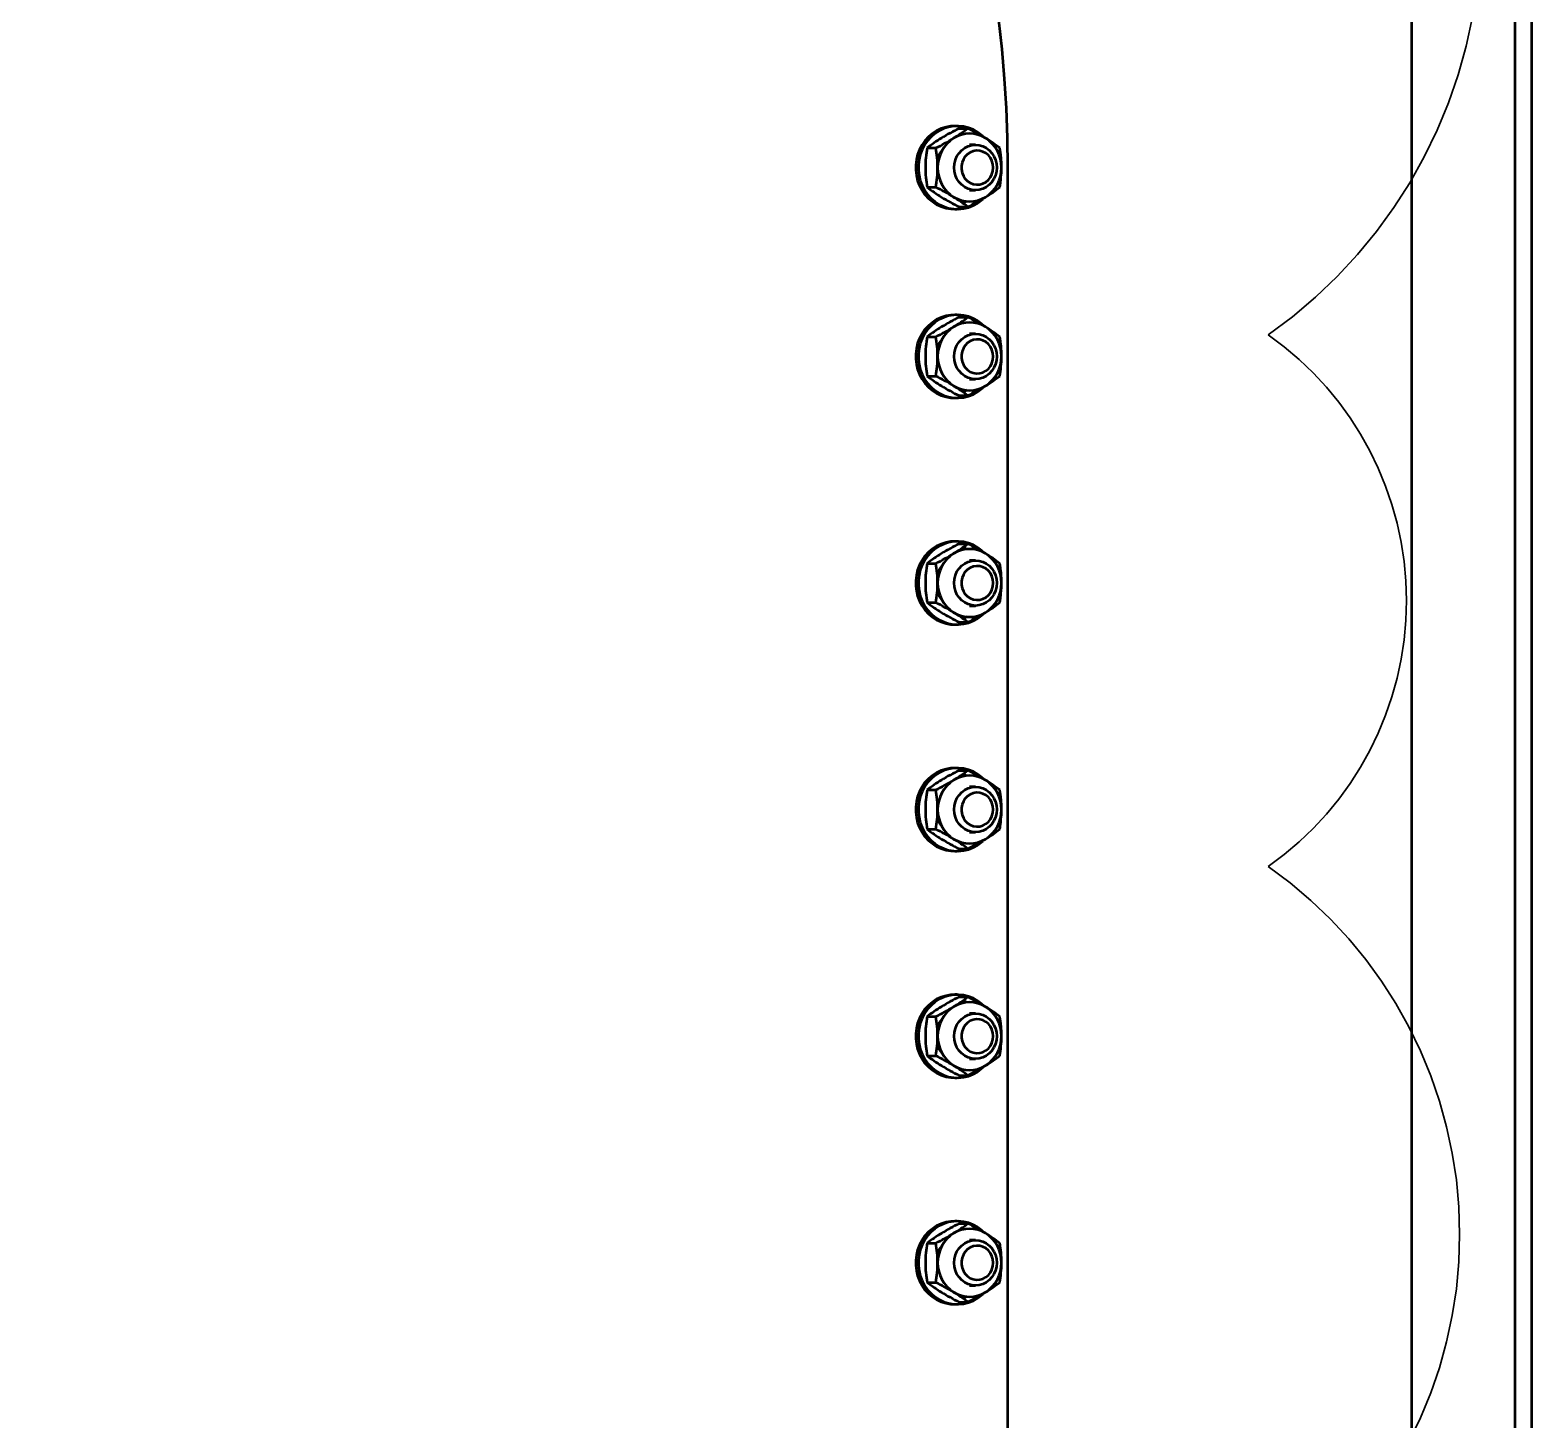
# Model space of a CAD drawing. Header units: inches. Extents: x 0 to 1408, y 0 to 1088.
# Drawn here: x 908.93 to 940.25, y 710.13 to 739.11 of the extents above; entities that cross this region are included whole.
import ezdxf

# ---------------------------------------------------------------- set-up
doc = ezdxf.new("R2010")
doc.units = ezdxf.units.IN
doc.header["$LTSCALE"] = 32
doc.header["$MEASUREMENT"] = 0
doc.linetypes.add('CENTER2', pattern=[1.125, 0.75, -0.125, 0.125, -0.125])
doc.layers.add('AM_0', color=7, linetype='Continuous', lineweight=50)
doc.layers.add('AM_6', color=140, linetype='Continuous', lineweight=35)

# ---------------------------------------------------------------- blocks, each defined once
blk = doc.blocks.new('A$C7c43e2e8')
at = {"layer": 'AM_0'}
for p, q in [((-9.483, 58.614), (-9.537, 58.614)), ((-9.446, 58.566), (-9.265, 58.566)), ((-10.112, 58.157), (-9.931, 58.157)), ((-9.106, 58.22), (-9.227, 58.22)), ((-8.427, 26.252), (-8.427, 57.748)), ((-10.112, 57.339), (-9.931, 57.339)), ((-9.227, 57.276), (-9.106, 57.276)), ((-9.537, 56.882), (-9.483, 56.882)), ((-9.446, 56.93), (-9.265, 56.93)), ((-9.483, 54.677), (-9.537, 54.677)), ((-9.446, 54.629), (-9.265, 54.629)), ((-10.112, 54.22), (-9.931, 54.22)), ((-9.106, 54.283), (-9.227, 54.283)), ((-10.112, 53.402), (-9.931, 53.402)), ((-9.227, 53.339), (-9.106, 53.339)), ((-9.537, 52.945), (-9.483, 52.945)), ((-9.446, 52.993), (-9.265, 52.993)), ((-9.483, 49.953), (-9.537, 49.953)), ((-9.446, 49.905), (-9.265, 49.905)), ((-10.112, 49.496), (-9.931, 49.496)), ((-9.106, 49.559), (-9.227, 49.559)), ((-10.112, 48.677), (-9.931, 48.677)), ((-9.227, 48.614), (-9.106, 48.614)), ((-9.446, 48.268), (-9.265, 48.268)), ((-9.537, 48.22), (-9.483, 48.22)), ((-9.483, 45.228), (-9.537, 45.228)), ((-9.446, 45.18), (-9.265, 45.18)), ((-9.106, 44.835), (-9.227, 44.835)), ((-10.112, 44.771), (-9.931, 44.771)), ((-10.112, 43.953), (-9.931, 43.953)), ((-9.227, 43.89), (-9.106, 43.89)), ((-9.446, 43.544), (-9.265, 43.544)), ((-9.537, 43.496), (-9.483, 43.496)), ((-9.483, 40.504), (-9.537, 40.504)), ((-9.446, 40.456), (-9.265, 40.456)), ((-9.106, 40.11), (-9.227, 40.11)), ((-10.112, 40.047), (-9.931, 40.047)), ((-10.112, 39.229), (-9.931, 39.229)), ((-9.227, 39.165), (-9.106, 39.165)), ((-9.537, 38.772), (-9.483, 38.772)), ((-9.446, 38.82), (-9.265, 38.82)), ((-9.483, 35.78), (-9.537, 35.78)), ((-9.446, 35.732), (-9.265, 35.732)), ((-10.112, 35.323), (-9.931, 35.323)), ((-9.106, 35.386), (-9.227, 35.386)), ((-10.112, 34.504), (-9.931, 34.504)), ((-9.227, 34.441), (-9.106, 34.441)), ((-9.537, 34.047), (-9.483, 34.047)), ((-9.446, 34.095), (-9.265, 34.095))]:
    blk.add_line(p, q, dxfattribs=at)
at = {"layer": 'AM_0', "flags": 128}
for points in [[(-8.427, 57.748), (-8.435, 58.366), (-8.458, 58.984), (-8.496, 59.601), (-8.549, 60.217), (-8.617, 60.831)], [(-9.537, 58.614), (-9.615, 58.61), (-9.718, 58.592), (-9.818, 58.561), (-9.914, 58.516), (-10.003, 58.458), (-10.084, 58.389), (-10.157, 58.309), (-10.219, 58.221), (-10.27, 58.124), (-10.31, 58.021), (-10.336, 57.914), (-10.349, 57.804), (-10.349, 57.693), (-10.336, 57.582), (-10.31, 57.475), (-10.27, 57.372), (-10.219, 57.276), (-10.157, 57.187), (-10.084, 57.107), (-10.003, 57.038), (-9.914, 56.98), (-9.818, 56.935), (-9.718, 56.904), (-9.615, 56.886), (-9.537, 56.882)], [(-8.95, 58.402), (-8.976, 58.425), (-9.061, 58.489), (-9.154, 58.54), (-9.252, 58.578), (-9.353, 58.603), (-9.457, 58.614), (-9.561, 58.61), (-9.664, 58.592), (-9.764, 58.561), (-9.86, 58.516), (-9.949, 58.458), (-10.03, 58.389), (-10.103, 58.309), (-10.165, 58.221), (-10.216, 58.124), (-10.256, 58.021), (-10.282, 57.914), (-10.295, 57.804), (-10.295, 57.693), (-10.282, 57.582), (-10.256, 57.475), (-10.216, 57.372), (-10.165, 57.276), (-10.103, 57.187), (-10.03, 57.107), (-9.949, 57.038), (-9.86, 56.98), (-9.764, 56.935), (-9.664, 56.904), (-9.561, 56.886), (-9.457, 56.882), (-9.353, 56.893), (-9.252, 56.918), (-9.154, 56.956), (-9.061, 57.007), (-8.976, 57.071), (-8.951, 57.093)], [(-8.662, 57.748), (-8.669, 57.666), (-8.689, 57.586), (-8.722, 57.512), (-8.766, 57.444), (-8.821, 57.386), (-8.884, 57.339), (-8.954, 57.304), (-9.029, 57.283), (-9.106, 57.276), (-9.183, 57.283), (-9.258, 57.304), (-9.328, 57.339), (-9.391, 57.386), (-9.446, 57.444), (-9.49, 57.512), (-9.523, 57.586), (-9.543, 57.666), (-9.55, 57.748), (-9.543, 57.83), (-9.523, 57.91), (-9.49, 57.984), (-9.446, 58.052), (-9.391, 58.11), (-9.328, 58.157), (-9.258, 58.192), (-9.183, 58.213), (-9.106, 58.22), (-9.029, 58.213), (-8.954, 58.192), (-8.884, 58.157), (-8.821, 58.11), (-8.766, 58.052), (-8.722, 57.984), (-8.689, 57.91), (-8.669, 57.83), (-8.662, 57.748)], [(-8.733, 57.748), (-8.739, 57.819), (-8.76, 57.888), (-8.792, 57.95), (-8.836, 58.005), (-8.889, 58.049), (-8.95, 58.08), (-9.015, 58.098), (-9.082, 58.102), (-9.149, 58.091), (-9.212, 58.066), (-9.269, 58.028), (-9.318, 57.979), (-9.357, 57.92), (-9.383, 57.854), (-9.397, 57.784), (-9.397, 57.712), (-9.383, 57.642), (-9.357, 57.576), (-9.318, 57.517), (-9.269, 57.468), (-9.212, 57.43), (-9.149, 57.405), (-9.082, 57.394), (-9.015, 57.398), (-8.95, 57.416), (-8.889, 57.447), (-8.836, 57.491), (-8.792, 57.546), (-8.76, 57.608), (-8.739, 57.677), (-8.733, 57.748)], [(-9.285, 57.046), (-9.313, 57.028), (-9.355, 56.997)], [(-9.537, 54.677), (-9.615, 54.673), (-9.718, 54.655), (-9.818, 54.624), (-9.914, 54.579), (-10.003, 54.521), (-10.084, 54.452), (-10.157, 54.372), (-10.219, 54.284), (-10.27, 54.187), (-10.31, 54.084), (-10.336, 53.977), (-10.349, 53.867), (-10.349, 53.756), (-10.336, 53.645), (-10.31, 53.538), (-10.27, 53.435), (-10.219, 53.339), (-10.157, 53.25), (-10.084, 53.17), (-10.003, 53.101), (-9.914, 53.043), (-9.818, 52.998), (-9.718, 52.967), (-9.615, 52.949), (-9.537, 52.945)], [(-8.95, 54.465), (-8.976, 54.488), (-9.061, 54.552), (-9.154, 54.603), (-9.252, 54.641), (-9.353, 54.666), (-9.457, 54.677), (-9.561, 54.673), (-9.664, 54.655), (-9.764, 54.624), (-9.86, 54.579), (-9.949, 54.521), (-10.03, 54.452), (-10.103, 54.372), (-10.165, 54.284), (-10.216, 54.187), (-10.256, 54.084), (-10.282, 53.977), (-10.295, 53.867), (-10.295, 53.756), (-10.282, 53.645), (-10.256, 53.538), (-10.216, 53.435), (-10.165, 53.339), (-10.103, 53.25), (-10.03, 53.17), (-9.949, 53.101), (-9.86, 53.043), (-9.764, 52.998), (-9.664, 52.967), (-9.561, 52.949), (-9.457, 52.945), (-9.353, 52.956), (-9.252, 52.981), (-9.154, 53.019), (-9.061, 53.07), (-8.976, 53.134), (-8.951, 53.156)], [(-8.662, 53.811), (-8.669, 53.729), (-8.689, 53.649), (-8.722, 53.575), (-8.766, 53.507), (-8.821, 53.449), (-8.884, 53.402), (-8.954, 53.367), (-9.029, 53.346), (-9.106, 53.339), (-9.183, 53.346), (-9.258, 53.367), (-9.328, 53.402), (-9.391, 53.449), (-9.446, 53.507), (-9.49, 53.575), (-9.523, 53.649), (-9.543, 53.729), (-9.55, 53.811), (-9.543, 53.893), (-9.523, 53.973), (-9.49, 54.047), (-9.446, 54.115), (-9.391, 54.173), (-9.328, 54.22), (-9.258, 54.255), (-9.183, 54.276), (-9.106, 54.283), (-9.029, 54.276), (-8.954, 54.255), (-8.884, 54.22), (-8.821, 54.173), (-8.766, 54.115), (-8.722, 54.047), (-8.689, 53.973), (-8.669, 53.893), (-8.662, 53.811)], [(-8.733, 53.811), (-8.739, 53.882), (-8.76, 53.951), (-8.792, 54.013), (-8.836, 54.068), (-8.889, 54.112), (-8.95, 54.143), (-9.015, 54.161), (-9.082, 54.165), (-9.149, 54.154), (-9.212, 54.129), (-9.269, 54.091), (-9.318, 54.042), (-9.357, 53.983), (-9.383, 53.917), (-9.397, 53.847), (-9.397, 53.775), (-9.383, 53.705), (-9.357, 53.639), (-9.318, 53.58), (-9.269, 53.531), (-9.212, 53.493), (-9.149, 53.468), (-9.082, 53.457), (-9.015, 53.461), (-8.95, 53.479), (-8.889, 53.51), (-8.836, 53.554), (-8.792, 53.609), (-8.76, 53.671), (-8.739, 53.74), (-8.733, 53.811)], [(-9.285, 53.109), (-9.313, 53.091), (-9.355, 53.06)], [(-9.537, 49.953), (-9.615, 49.949), (-9.718, 49.931), (-9.818, 49.899), (-9.914, 49.855), (-10.003, 49.797), (-10.084, 49.728), (-10.157, 49.648), (-10.219, 49.559), (-10.27, 49.462), (-10.31, 49.36), (-10.336, 49.252), (-10.349, 49.142), (-10.349, 49.031), (-10.336, 48.921), (-10.31, 48.814), (-10.27, 48.711), (-10.219, 48.614), (-10.157, 48.525), (-10.084, 48.445), (-10.003, 48.376), (-9.914, 48.319), (-9.818, 48.274), (-9.718, 48.242), (-9.615, 48.224), (-9.537, 48.22)], [(-8.928, 49.719), (-8.976, 49.764), (-9.061, 49.827), (-9.154, 49.879), (-9.252, 49.917), (-9.353, 49.942), (-9.457, 49.952), (-9.561, 49.949), (-9.664, 49.931), (-9.764, 49.899), (-9.86, 49.855), (-9.949, 49.797), (-10.03, 49.728), (-10.103, 49.648), (-10.165, 49.559), (-10.216, 49.462), (-10.256, 49.36), (-10.282, 49.252), (-10.295, 49.142), (-10.295, 49.031), (-10.282, 48.921), (-10.256, 48.814), (-10.216, 48.711), (-10.165, 48.614), (-10.103, 48.525), (-10.03, 48.445), (-9.949, 48.376), (-9.86, 48.319), (-9.764, 48.274), (-9.664, 48.242), (-9.561, 48.224), (-9.457, 48.221), (-9.353, 48.232), (-9.252, 48.256), (-9.154, 48.295), (-9.061, 48.346), (-8.976, 48.409), (-8.951, 48.432)], [(-9.282, 49.786), (-9.313, 49.807), (-9.355, 49.838)], [(-8.662, 49.087), (-8.669, 49.005), (-8.689, 48.925), (-8.722, 48.85), (-8.766, 48.783), (-8.821, 48.725), (-8.884, 48.677), (-8.954, 48.643), (-9.029, 48.621), (-9.106, 48.614), (-9.183, 48.621), (-9.258, 48.643), (-9.328, 48.677), (-9.391, 48.725), (-9.446, 48.783), (-9.49, 48.85), (-9.523, 48.925), (-9.543, 49.005), (-9.55, 49.087), (-9.543, 49.169), (-9.523, 49.248), (-9.49, 49.323), (-9.446, 49.39), (-9.391, 49.449), (-9.328, 49.496), (-9.258, 49.531), (-9.183, 49.552), (-9.106, 49.559), (-9.029, 49.552), (-8.954, 49.531), (-8.884, 49.496), (-8.821, 49.449), (-8.766, 49.39), (-8.722, 49.323), (-8.689, 49.248), (-8.669, 49.169), (-8.662, 49.087)], [(-8.733, 49.087), (-8.739, 49.158), (-8.76, 49.226), (-8.792, 49.289), (-8.836, 49.343), (-8.889, 49.387), (-8.95, 49.419), (-9.015, 49.437), (-9.082, 49.44), (-9.149, 49.43), (-9.212, 49.405), (-9.269, 49.367), (-9.318, 49.317), (-9.357, 49.259), (-9.383, 49.193), (-9.397, 49.122), (-9.397, 49.051), (-9.383, 48.981), (-9.357, 48.915), (-9.318, 48.856), (-9.269, 48.806), (-9.212, 48.768), (-9.149, 48.744), (-9.082, 48.733), (-9.015, 48.736), (-8.95, 48.754), (-8.889, 48.786), (-8.836, 48.83), (-8.792, 48.884), (-8.76, 48.947), (-8.739, 49.015), (-8.733, 49.087)], [(-9.285, 48.385), (-9.313, 48.367), (-9.355, 48.335)], [(-9.537, 45.228), (-9.615, 45.224), (-9.718, 45.207), (-9.818, 45.175), (-9.914, 45.13), (-10.003, 45.073), (-10.084, 45.003), (-10.157, 44.924), (-10.219, 44.835), (-10.27, 44.738), (-10.31, 44.635), (-10.336, 44.528), (-10.349, 44.418), (-10.349, 44.307), (-10.336, 44.197), (-10.31, 44.089), (-10.27, 43.986), (-10.219, 43.89), (-10.157, 43.801), (-10.084, 43.721), (-10.003, 43.652), (-9.914, 43.594), (-9.818, 43.549), (-9.718, 43.518), (-9.615, 43.5), (-9.537, 43.496)], [(-8.928, 44.995), (-8.976, 45.039), (-9.061, 45.103), (-9.154, 45.154), (-9.252, 45.193), (-9.353, 45.217), (-9.457, 45.228), (-9.561, 45.224), (-9.664, 45.207), (-9.764, 45.175), (-9.86, 45.13), (-9.949, 45.073), (-10.03, 45.003), (-10.103, 44.924), (-10.165, 44.835), (-10.216, 44.738), (-10.256, 44.635), (-10.282, 44.528), (-10.295, 44.418), (-10.295, 44.307), (-10.282, 44.197), (-10.256, 44.089), (-10.216, 43.986), (-10.165, 43.89), (-10.103, 43.801), (-10.03, 43.721), (-9.949, 43.652), (-9.86, 43.594), (-9.764, 43.549), (-9.664, 43.518), (-9.561, 43.5), (-9.457, 43.497), (-9.353, 43.507), (-9.252, 43.532), (-9.154, 43.57), (-9.061, 43.622), (-8.976, 43.685), (-8.951, 43.707)], [(-9.282, 45.062), (-9.313, 45.082), (-9.355, 45.113)], [(-8.662, 44.362), (-8.669, 44.28), (-8.689, 44.201), (-8.722, 44.126), (-8.766, 44.059), (-8.821, 44), (-8.884, 43.953), (-8.954, 43.918), (-9.029, 43.897), (-9.106, 43.89), (-9.183, 43.897), (-9.258, 43.918), (-9.328, 43.953), (-9.391, 44), (-9.446, 44.059), (-9.49, 44.126), (-9.523, 44.201), (-9.543, 44.28), (-9.55, 44.362), (-9.543, 44.444), (-9.523, 44.524), (-9.49, 44.598), (-9.446, 44.666), (-9.391, 44.724), (-9.328, 44.771), (-9.258, 44.806), (-9.183, 44.827), (-9.106, 44.835), (-9.029, 44.827), (-8.954, 44.806), (-8.884, 44.771), (-8.821, 44.724), (-8.766, 44.666), (-8.722, 44.598), (-8.689, 44.524), (-8.669, 44.444), (-8.662, 44.362)], [(-8.733, 44.362), (-8.739, 44.434), (-8.76, 44.502), (-8.792, 44.565), (-8.836, 44.619), (-8.889, 44.663), (-8.95, 44.694), (-9.015, 44.712), (-9.082, 44.716), (-9.149, 44.705), (-9.212, 44.68), (-9.269, 44.642), (-9.318, 44.593), (-9.357, 44.534), (-9.383, 44.468), (-9.397, 44.398), (-9.397, 44.326), (-9.383, 44.256), (-9.357, 44.19), (-9.318, 44.131), (-9.269, 44.082), (-9.212, 44.044), (-9.149, 44.019), (-9.082, 44.008), (-9.015, 44.012), (-8.95, 44.03), (-8.889, 44.062), (-8.836, 44.105), (-8.792, 44.16), (-8.76, 44.222), (-8.739, 44.291), (-8.733, 44.362)], [(-9.537, 40.504), (-9.615, 40.5), (-9.718, 40.482), (-9.818, 40.451), (-9.914, 40.406), (-10.003, 40.348), (-10.084, 40.279), (-10.157, 40.199), (-10.219, 40.11), (-10.27, 40.014), (-10.31, 39.911), (-10.336, 39.803), (-10.349, 39.693), (-10.349, 39.582), (-10.336, 39.472), (-10.31, 39.365), (-10.27, 39.262), (-10.219, 39.165), (-10.157, 39.076), (-10.084, 38.997), (-10.003, 38.927), (-9.914, 38.87), (-9.818, 38.825), (-9.718, 38.793), (-9.615, 38.776), (-9.537, 38.772)], [(-8.928, 40.271), (-8.976, 40.315), (-9.061, 40.378), (-9.154, 40.43), (-9.252, 40.468), (-9.353, 40.493), (-9.457, 40.503), (-9.561, 40.5), (-9.664, 40.482), (-9.764, 40.451), (-9.86, 40.406), (-9.949, 40.348), (-10.03, 40.279), (-10.103, 40.199), (-10.165, 40.11), (-10.216, 40.014), (-10.256, 39.911), (-10.282, 39.803), (-10.295, 39.693), (-10.295, 39.582), (-10.282, 39.472), (-10.256, 39.365), (-10.216, 39.262), (-10.165, 39.165), (-10.103, 39.076), (-10.03, 38.997), (-9.949, 38.927), (-9.86, 38.87), (-9.764, 38.825), (-9.664, 38.793), (-9.561, 38.776), (-9.457, 38.772), (-9.353, 38.783), (-9.252, 38.807), (-9.154, 38.846), (-9.061, 38.897), (-8.976, 38.961), (-8.951, 38.983)], [(-8.662, 39.638), (-8.669, 39.556), (-8.689, 39.476), (-8.722, 39.402), (-8.766, 39.334), (-8.821, 39.276), (-8.884, 39.229), (-8.954, 39.194), (-9.029, 39.173), (-9.106, 39.165), (-9.183, 39.173), (-9.258, 39.194), (-9.328, 39.229), (-9.391, 39.276), (-9.446, 39.334), (-9.49, 39.402), (-9.523, 39.476), (-9.543, 39.556), (-9.55, 39.638), (-9.543, 39.72), (-9.523, 39.799), (-9.49, 39.874), (-9.446, 39.941), (-9.391, 40), (-9.328, 40.047), (-9.258, 40.082), (-9.183, 40.103), (-9.106, 40.11), (-9.029, 40.103), (-8.954, 40.082), (-8.884, 40.047), (-8.821, 40), (-8.766, 39.941), (-8.722, 39.874), (-8.689, 39.799), (-8.669, 39.72), (-8.662, 39.638)], [(-9.282, 40.337), (-9.313, 40.358), (-9.355, 40.389)], [(-8.733, 39.638), (-8.739, 39.709), (-8.76, 39.778), (-8.792, 39.84), (-8.836, 39.895), (-8.889, 39.938), (-8.95, 39.97), (-9.015, 39.988), (-9.082, 39.992), (-9.149, 39.981), (-9.212, 39.956), (-9.269, 39.918), (-9.318, 39.869), (-9.357, 39.81), (-9.383, 39.744), (-9.397, 39.674), (-9.397, 39.602), (-9.383, 39.532), (-9.357, 39.466), (-9.318, 39.407), (-9.269, 39.358), (-9.212, 39.32), (-9.149, 39.295), (-9.082, 39.284), (-9.015, 39.288), (-8.95, 39.306), (-8.889, 39.337), (-8.836, 39.381), (-8.792, 39.435), (-8.76, 39.498), (-8.739, 39.566), (-8.733, 39.638)], [(-9.537, 35.78), (-9.615, 35.776), (-9.718, 35.758), (-9.818, 35.726), (-9.914, 35.681), (-10.003, 35.624), (-10.084, 35.555), (-10.157, 35.475), (-10.219, 35.386), (-10.27, 35.289), (-10.31, 35.186), (-10.336, 35.079), (-10.349, 34.969), (-10.349, 34.858), (-10.336, 34.748), (-10.31, 34.64), (-10.27, 34.538), (-10.219, 34.441), (-10.157, 34.352), (-10.084, 34.272), (-10.003, 34.203), (-9.914, 34.145), (-9.818, 34.101), (-9.718, 34.069), (-9.615, 34.051), (-9.537, 34.047)], [(-8.95, 35.567), (-8.976, 35.591), (-9.061, 35.654), (-9.154, 35.705), (-9.252, 35.744), (-9.353, 35.768), (-9.457, 35.779), (-9.561, 35.776), (-9.664, 35.758), (-9.764, 35.726), (-9.86, 35.681), (-9.949, 35.624), (-10.03, 35.555), (-10.103, 35.475), (-10.165, 35.386), (-10.216, 35.289), (-10.256, 35.186), (-10.282, 35.079), (-10.295, 34.969), (-10.295, 34.858), (-10.282, 34.748), (-10.256, 34.64), (-10.216, 34.538), (-10.165, 34.441), (-10.103, 34.352), (-10.03, 34.272), (-9.949, 34.203), (-9.86, 34.145), (-9.764, 34.101), (-9.664, 34.069), (-9.561, 34.051), (-9.457, 34.048), (-9.353, 34.058), (-9.252, 34.083), (-9.154, 34.121), (-9.061, 34.173), (-8.976, 34.236), (-8.951, 34.259)], [(-8.662, 34.913), (-8.669, 34.831), (-8.689, 34.752), (-8.722, 34.677), (-8.766, 34.61), (-8.821, 34.551), (-8.884, 34.504), (-8.954, 34.469), (-9.029, 34.448), (-9.106, 34.441), (-9.183, 34.448), (-9.258, 34.469), (-9.328, 34.504), (-9.391, 34.551), (-9.446, 34.61), (-9.49, 34.677), (-9.523, 34.752), (-9.543, 34.831), (-9.55, 34.913), (-9.543, 34.995), (-9.523, 35.075), (-9.49, 35.15), (-9.446, 35.217), (-9.391, 35.275), (-9.328, 35.323), (-9.258, 35.357), (-9.183, 35.379), (-9.106, 35.386), (-9.029, 35.379), (-8.954, 35.357), (-8.884, 35.323), (-8.821, 35.275), (-8.766, 35.217), (-8.722, 35.15), (-8.689, 35.075), (-8.669, 34.995), (-8.662, 34.913)], [(-8.733, 34.913), (-8.739, 34.985), (-8.76, 35.053), (-8.792, 35.116), (-8.836, 35.17), (-8.889, 35.214), (-8.95, 35.246), (-9.015, 35.264), (-9.082, 35.267), (-9.149, 35.256), (-9.212, 35.232), (-9.269, 35.194), (-9.318, 35.144), (-9.357, 35.085), (-9.383, 35.019), (-9.397, 34.949), (-9.397, 34.878), (-9.383, 34.807), (-9.357, 34.741), (-9.318, 34.683), (-9.269, 34.633), (-9.212, 34.595), (-9.149, 34.57), (-9.082, 34.56), (-9.015, 34.563), (-8.95, 34.581), (-8.889, 34.613), (-8.836, 34.657), (-8.792, 34.711), (-8.76, 34.774), (-8.739, 34.842), (-8.733, 34.913)], [(-9.285, 34.212), (-9.313, 34.193), (-9.355, 34.162)]]:
    blk.add_lwpolyline(points, dxfattribs=at)
at = {"layer": 'AM_0'}
for centre, radius, start, end in [((-8.131, 55.613), 3.224, 121.5076, 127.8964), ((-12.192, 62.69), 5.066, 296.5147, 301.3022), ((-9.175, 57.756), 0.718, 122.4161, 180.6251), ((-7.184, 54.033), 5.066, 116.5147, 121.3022), ((-11.245, 61.111), 3.224, 301.5076, 307.8964), ((-9.227, 57.825), 0.632, 58.2122, 121.7878), ((-11.509, 54.065), 5.03, 58.6807, 63.5024), ((-9.279, 57.756), 0.718, 359.3749, 57.5839), ((-10.572, 55.624), 3.211, 52.0902, 58.5058), ((-7.753, 57.735), 2.396, 169.8433, 179.6783), ((-12.288, 57.735), 2.395, 0.3186, 10.1598), ((-9.45, 57.758), 0.494, 135.7744, 157.5517), ((-10.956, 57.735), 2.395, 0.3186, 10.1598), ((-7.762, 57.761), 2.387, 180.3017, 190.1766), ((-12.281, 57.761), 2.388, 349.8265, 359.6951), ((-9.175, 57.74), 0.718, 179.3749, 237.5839), ((-9.279, 57.74), 0.718, 302.4161, 0.6251), ((-10.95, 57.761), 2.388, 349.8265, 359.6951), ((-8.131, 59.883), 3.224, 232.1036, 238.4924), ((-12.192, 52.806), 5.066, 58.6978, 63.4853), ((-10.572, 59.872), 3.211, 301.4942, 307.9098), ((-7.184, 61.463), 5.066, 238.6978, 243.4853), ((-9.227, 57.672), 0.632, 238.2122, 301.7878), ((-11.245, 54.385), 3.224, 52.1036, 58.4924), ((-11.509, 61.432), 5.03, 296.4976, 301.3193), ((-7.184, 50.096), 5.066, 116.5147, 121.3022), ((-11.245, 57.174), 3.224, 301.5076, 307.8964), ((-9.227, 53.888), 0.632, 58.2122, 121.7878), ((-11.509, 50.128), 5.03, 58.6807, 63.5024), ((-7.753, 53.798), 2.396, 169.8433, 179.6783), ((-8.131, 51.676), 3.224, 121.5076, 127.8964), ((-12.192, 58.753), 5.066, 296.5147, 301.3022), ((-12.288, 53.798), 2.395, 0.3186, 10.1598), ((-9.175, 53.819), 0.718, 122.4161, 180.6251), ((-9.279, 53.819), 0.718, 359.3749, 57.5839), ((-10.572, 51.687), 3.211, 52.0902, 58.5058), ((-10.956, 53.798), 2.395, 0.3186, 10.1598), ((-9.45, 53.821), 0.494, 135.7744, 157.5517), ((-7.762, 53.824), 2.387, 180.3017, 190.1766), ((-12.281, 53.824), 2.388, 349.8265, 359.6951), ((-9.175, 53.803), 0.718, 179.3749, 237.5839), ((-9.279, 53.803), 0.718, 302.4161, 0.6251), ((-10.95, 53.824), 2.388, 349.8265, 359.6951), ((-8.131, 55.946), 3.224, 232.1036, 238.4924), ((-12.192, 48.869), 5.066, 58.6978, 63.4853), ((-10.572, 55.935), 3.211, 301.4942, 307.9098), ((-7.184, 57.526), 5.066, 238.6978, 243.4853), ((-9.227, 53.735), 0.632, 238.2122, 301.7878), ((-11.245, 50.448), 3.224, 52.1036, 58.4924), ((-11.509, 57.495), 5.03, 296.4976, 301.3193), ((-7.184, 45.372), 5.066, 116.5147, 121.3022), ((-11.245, 52.449), 3.224, 301.5076, 307.8964), ((-11.509, 45.403), 5.03, 58.6807, 63.5024), ((-7.753, 49.073), 2.396, 169.8433, 179.6783), ((-8.131, 46.951), 3.224, 121.5076, 127.8964), ((-12.192, 54.029), 5.066, 296.5147, 301.3022), ((-12.288, 49.073), 2.395, 0.3186, 10.1598), ((-9.175, 49.094), 0.718, 122.4161, 180.6251), ((-9.227, 49.163), 0.632, 58.2122, 121.7878), ((-9.279, 49.094), 0.718, 359.3749, 57.5839), ((-10.572, 46.962), 3.211, 52.0902, 58.5058), ((-10.956, 49.073), 2.395, 0.3186, 10.1598), ((-9.45, 49.097), 0.494, 135.7744, 157.5517), ((-7.762, 49.099), 2.387, 180.3017, 190.1766), ((-12.281, 49.099), 2.388, 349.8265, 359.6951), ((-9.449, 49.076), 0.494, 201.9019, 224.2226), ((-9.175, 49.079), 0.718, 179.3749, 237.5839), ((-9.279, 49.079), 0.718, 302.4161, 0.6251), ((-10.95, 49.099), 2.388, 349.8265, 359.6951), ((-8.131, 51.222), 3.224, 232.1036, 238.4924), ((-12.192, 44.144), 5.066, 58.6978, 63.4853), ((-10.572, 51.211), 3.211, 301.4942, 307.9098), ((-7.184, 52.802), 5.066, 238.6978, 243.4853), ((-9.227, 49.01), 0.632, 238.2122, 301.7878), ((-11.245, 45.724), 3.224, 52.1036, 58.4924), ((-11.509, 52.77), 5.03, 296.4976, 301.3193), ((-7.184, 40.647), 5.066, 116.5147, 121.3022), ((-11.245, 47.725), 3.224, 301.5076, 307.8964), ((-11.509, 40.679), 5.03, 58.6807, 63.5024), ((-8.131, 42.227), 3.224, 121.5076, 127.8964), ((-12.192, 49.305), 5.066, 296.5147, 301.3022), ((-9.175, 44.37), 0.718, 122.4161, 180.6251), ((-9.227, 44.439), 0.632, 58.2122, 121.7878), ((-9.279, 44.37), 0.718, 359.3749, 57.5839), ((-10.572, 42.238), 3.211, 52.0902, 58.5058), ((-7.753, 44.349), 2.396, 169.8433, 179.6783), ((-12.288, 44.349), 2.395, 0.3186, 10.1598), ((-10.956, 44.349), 2.395, 0.3186, 10.1598), ((-7.762, 44.375), 2.387, 180.3017, 190.1766), ((-12.281, 44.375), 2.388, 349.8265, 359.6951), ((-9.175, 44.354), 0.718, 179.3749, 237.5839), ((-9.279, 44.354), 0.718, 302.4161, 0.6251), ((-10.95, 44.375), 2.388, 349.8265, 359.6951), ((-8.131, 46.497), 3.224, 232.1036, 238.4924), ((-12.192, 39.42), 5.066, 58.6978, 63.4853), ((-9.449, 44.352), 0.494, 201.9019, 224.2226), ((-10.572, 46.486), 3.211, 301.4942, 307.9098), ((-7.184, 48.077), 5.066, 238.6978, 243.4853), ((-9.227, 44.286), 0.632, 238.2122, 301.7878), ((-11.245, 41), 3.224, 52.1036, 58.4924), ((-11.509, 48.046), 5.03, 296.4976, 301.3193), ((-7.184, 35.923), 5.066, 116.5147, 121.3022), ((-11.245, 43), 3.224, 301.5076, 307.8964), ((-11.509, 35.954), 5.03, 58.6807, 63.5024), ((-8.131, 37.503), 3.224, 121.5076, 127.8964), ((-12.192, 44.58), 5.066, 296.5147, 301.3022), ((-9.175, 39.646), 0.718, 122.4161, 180.6251), ((-9.227, 39.714), 0.632, 58.2122, 121.7878), ((-9.279, 39.646), 0.718, 359.3749, 57.5839), ((-10.572, 37.514), 3.211, 52.0902, 58.5058), ((-7.753, 39.624), 2.396, 169.8433, 179.6783), ((-12.288, 39.624), 2.395, 0.3186, 10.1598), ((-9.45, 39.648), 0.494, 135.7744, 157.5517), ((-10.956, 39.624), 2.395, 0.3186, 10.1598), ((-7.762, 39.65), 2.387, 180.3017, 190.1766), ((-12.281, 39.651), 2.388, 349.8265, 359.6951), ((-9.175, 39.63), 0.718, 179.3749, 237.5839), ((-9.279, 39.63), 0.718, 302.4161, 0.6251), ((-10.95, 39.651), 2.388, 349.8265, 359.6951), ((-8.131, 41.773), 3.224, 232.1036, 238.4924), ((-12.192, 34.695), 5.066, 58.6978, 63.4853), ((-9.449, 39.628), 0.494, 201.9019, 224.2226), ((-10.572, 41.762), 3.211, 301.4942, 307.9098), ((-7.184, 43.353), 5.066, 238.6978, 243.4853), ((-9.227, 39.561), 0.632, 238.2122, 301.7878), ((-11.245, 36.275), 3.224, 52.1036, 58.4924), ((-11.509, 43.321), 5.03, 296.4976, 301.3193), ((-7.184, 31.198), 5.066, 116.5147, 121.3022), ((-11.245, 38.276), 3.224, 301.5076, 307.8964), ((-11.509, 31.23), 5.03, 58.6807, 63.5024), ((-8.131, 32.778), 3.224, 121.5076, 127.8964), ((-12.192, 39.856), 5.066, 296.5147, 301.3022), ((-9.175, 34.921), 0.718, 122.4161, 180.6251), ((-9.227, 34.99), 0.632, 58.2122, 121.7878), ((-9.279, 34.921), 0.718, 359.3749, 57.5839), ((-10.572, 32.789), 3.211, 52.0902, 58.5058), ((-7.753, 34.9), 2.396, 169.8433, 179.6783), ((-12.288, 34.9), 2.395, 0.3186, 10.1598), ((-9.45, 34.924), 0.494, 135.7744, 157.5517), ((-10.956, 34.9), 2.395, 0.3186, 10.1598), ((-7.762, 34.926), 2.387, 180.3017, 190.1766), ((-12.281, 34.926), 2.388, 349.8265, 359.6951), ((-9.175, 34.906), 0.718, 179.3749, 237.5839), ((-9.279, 34.906), 0.718, 302.4161, 0.6251), ((-10.95, 34.926), 2.388, 349.8265, 359.6951), ((-8.131, 37.049), 3.224, 232.1036, 238.4924), ((-12.192, 29.971), 5.066, 58.6978, 63.4853), ((-10.572, 37.038), 3.211, 301.4942, 307.9098), ((-7.184, 38.628), 5.066, 238.6978, 243.4853), ((-9.227, 34.837), 0.632, 238.2122, 301.7878), ((-11.245, 31.551), 3.224, 52.1036, 58.4924), ((-11.509, 38.597), 5.03, 296.4976, 301.3193)]:
    blk.add_arc(centre, radius, start, end, dxfattribs=at)

msp = doc.modelspace()

# ---------------------------------------------------------------- linework, layer by layer
at = {"layer": 'AM_0'}
for p, q in [((939.903889, 678.495712), (939.903889, 821.995712)), ((940.252071, 678.495712), (940.252071, 821.995712)), ((937.749519, 678.495712), (937.749519, 750.495712))]:
    msp.add_line(p, q, dxfattribs=at)
at = {"layer": 'AM_6', "linetype": 'CENTER2'}
msp.add_lwpolyline([(869.358802, 771.872824, 0.52056705), (869.358802, 752.85552, 0.52056705), (869.358802, 734.435768, 0.52056705), (869.358802, 716.533, 0.52056705), (869.358802, 700.449746, 0.52056705), (869.358802, 682.903739, 0.52056705), (869.358802, 670.43998, 0.52056705), (881.17459, 669.420599, 0.52056705), (893.394812, 669.420599, 0.52056705), (913.339268, 669.420599, 0.52056705), (925.339756, 669.420599, 0.52056705), (934.750768, 676.558249, 0.52056705), (934.750768, 693.108436, 0.52056705), (934.750768, 706.32997, 0.52056705), (934.750768, 721.67254, 0.52056705), (934.750768, 732.755642, 0.52056705), (934.750768, 749.774289, 0.52056705), (934.750768, 766.110847, 0.52056705), (928.292829, 771.872824, 0.52056705), (915.864166, 771.872824, 0.52056705), (900.748958, 771.872824, 0.52056705), (889.300855, 771.872824, 0.52056705), (878.02335, 771.872824, 0.52056705)], format="xyb", close=True, dxfattribs=at)

# ---------------------------------------------------------------- block references
msp.add_blockref('A$C7c43e2e8', (937.749519, 678.495712), dxfattribs=at)

doc.saveas('drawing.dxf')
